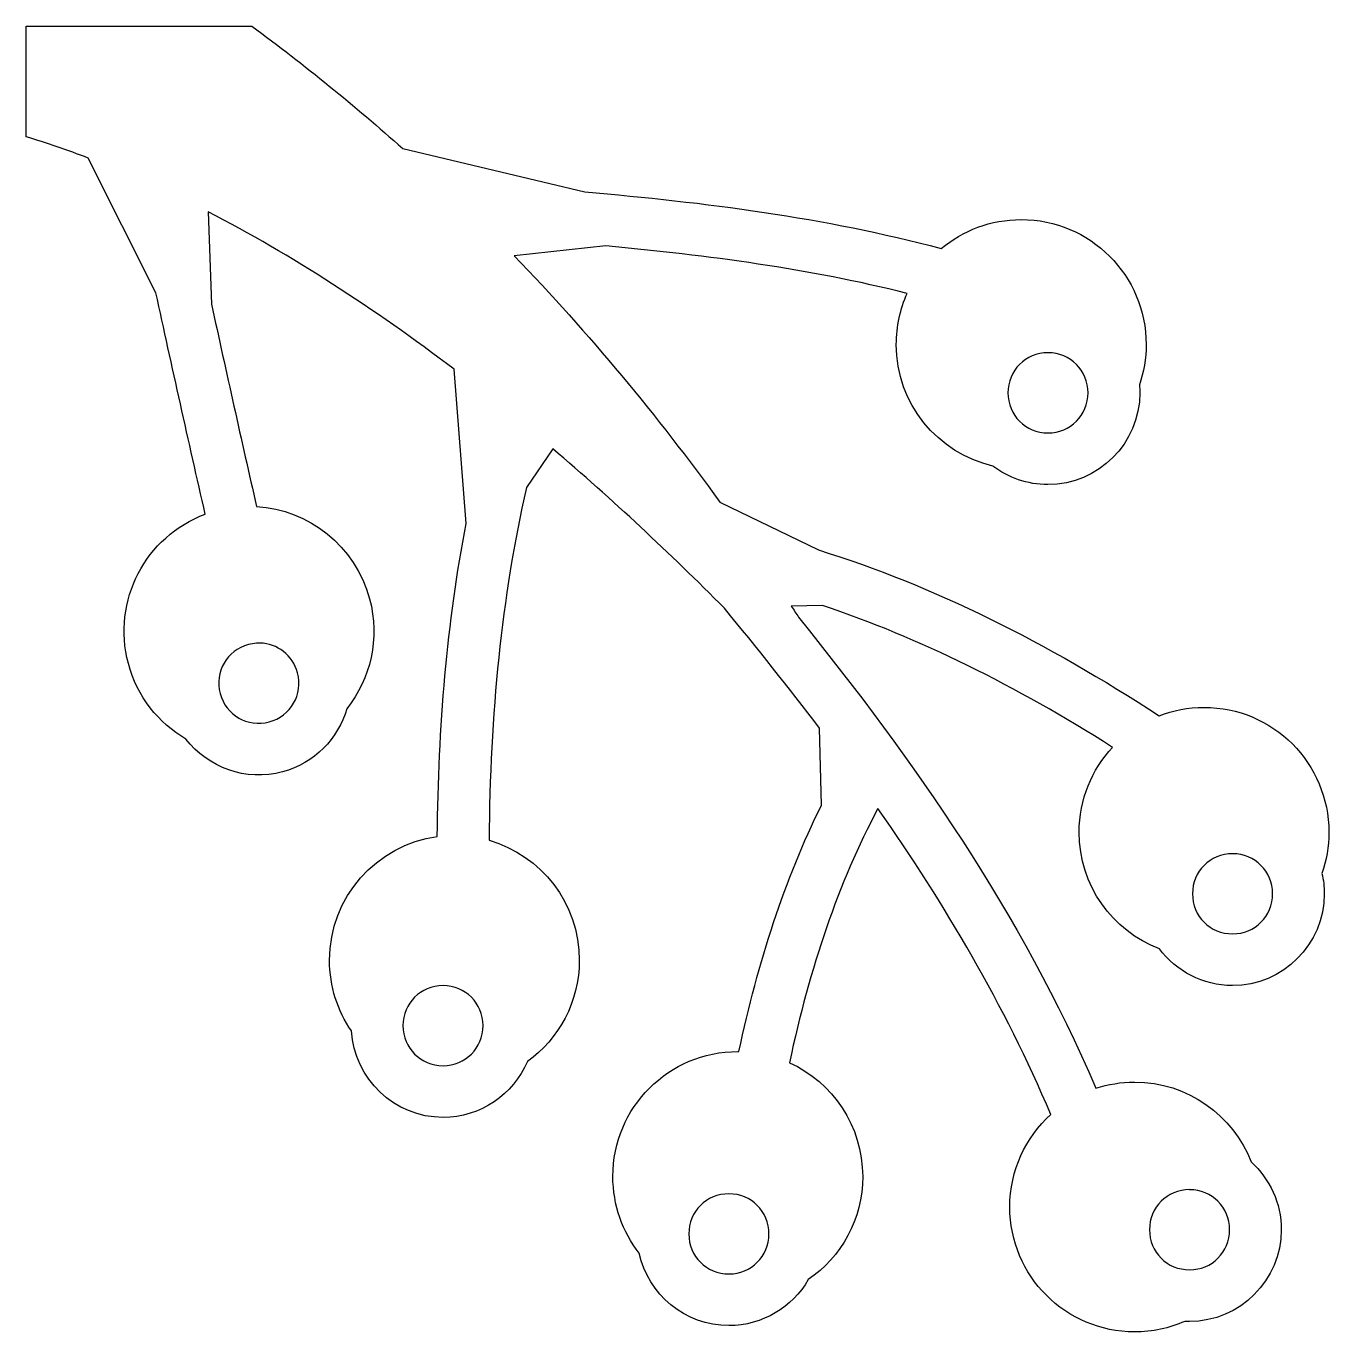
# Model space of a CAD drawing. Header units: centimetres. Extents: x -9.9 to 10, y -9.9 to 10.
import ezdxf

# ---------------------------------------------------------------- set-up
doc = ezdxf.new("R2010")
doc.units = ezdxf.units.CM
doc.header["$MEASUREMENT"] = 0
doc.layers.add('Layer 1', color=7, linetype='Continuous')

msp = doc.modelspace()

# ---------------------------------------------------------------- linework, layer by layer
at = {"layer": 'Layer 1'}
for points, knots in [([(-9.88442, 10.01224), (-9.88442, 10.01224), (-9.88442, 8.32691), (-9.88442, 8.32691), (-9.88442, 8.32691), (-9.56879, 8.23106), (-9.25258, 8.12261), (-8.93699, 8.00264), (-8.93699, 8.00264), (-8.93699, 8.00264), (-7.90649, 5.951), (-7.90649, 5.951), (-7.90649, 5.951), (-7.66685, 4.8497), (-7.40435, 3.66773), (-7.15535, 2.57883), (-7.15535, 2.57883), (-8.06407, 2.24035), (-8.5829, 1.25876), (-8.32686, 0.30311), (-8.32686, 0.30311), (-8.19167, -0.20122), (-7.86723, -0.60333), (-7.44918, -0.84723), (-7.44918, -0.84723), (-7.11449, -1.28143), (-6.53679, -1.49788), (-5.97726, -1.34802), (-5.97726, -1.34802), (-5.49073, -1.21759), (-5.13145, -0.83981), (-4.99812, -0.386), (-4.99812, -0.386), (-4.99804, -0.38558), (-4.99829, -0.38516), (-4.99812, -0.38473), (-4.99812, -0.38473), (-4.63813, 0.07081), (-4.48979, 0.68494), (-4.65158, 1.28883), (-4.65158, 1.28883), (-4.869, 2.10014), (-5.57919, 2.64677), (-6.37389, 2.69488), (-6.37389, 2.69488), (-6.60016, 3.68347), (-6.83732, 4.75394), (-7.06038, 5.77441), (-7.06038, 5.77441), (-7.06038, 5.77441), (-7.11182, 7.18316), (-7.11182, 7.18316), (-7.11182, 7.18316), (-5.83624, 6.52597), (-4.57795, 5.70644), (-3.36414, 4.78486), (-3.36414, 4.78486), (-3.36414, 4.78486), (-3.181, 2.43653), (-3.181, 2.43653), (-3.181, 2.43653), (-3.46901, 0.9324), (-3.60584, -0.65974), (-3.61984, -2.33237), (-3.61984, -2.33237), (-4.54724, -2.45951), (-5.26173, -3.25441), (-5.26173, -4.21673), (-5.26173, -4.21673), (-5.26173, -4.61606), (-5.1386, -4.98596), (-4.92839, -5.29201), (-4.92839, -5.29201), (-4.88664, -6.02312), (-4.27377, -6.61102), (-3.53288, -6.61102), (-3.53288, -6.61102), (-2.95897, -6.61102), (-2.46249, -6.25862), (-2.24811, -5.75982), (-2.24811, -5.75982), (-1.76908, -5.41434), (-1.4562, -4.85249), (-1.4562, -4.21673), (-1.4562, -4.21673), (-1.4562, -3.3495), (-2.03706, -2.61823), (-2.83058, -2.389), (-2.83058, -2.389), (-2.81738, -0.47247), (-2.64146, 1.32208), (-2.26131, 2.98345), (-2.26131, 2.98345), (-2.26131, 2.98345), (-1.86198, 3.57507), (-1.86198, 3.57507), (-1.86198, 3.57507), (-0.95128, 2.80078), (-0.07499, 1.98049), (0.75496, 1.14388), (0.75496, 1.14388), (1.2501, 0.54256), (1.73465, -0.06436), (2.20191, -0.68115), (2.20191, -0.68115), (2.20191, -0.68115), (2.23214, -1.85532), (2.23214, -1.85532), (2.23214, -1.85532), (1.67308, -2.98475), (1.26776, -4.2422), (0.97503, -5.607), (0.97503, -5.607), (0.9693, -5.60692), (0.96364, -5.607), (0.95791, -5.607), (0.95791, -5.607), (-0.09292, -5.607), (-0.94496, -6.45896), (-0.94496, -7.50979), (-0.94496, -7.50979), (-0.94496, -7.94973), (-0.7951, -8.35505), (-0.54436, -8.67729), (-0.54436, -8.67729), (-0.40858, -9.30631), (0.15478, -9.78293), (0.82214, -9.78293), (0.82214, -9.78293), (1.33646, -9.78293), (1.78905, -9.49969), (2.03185, -9.08189), (2.03185, -9.08189), (2.53264, -8.73919), (2.8607, -8.16246), (2.8607, -7.50987), (2.8607, -7.50987), (2.8607, -6.73976), (2.40267, -6.07641), (1.74451, -5.77698), (1.74451, -5.77698), (2.05432, -4.33357), (2.49063, -3.03594), (3.09389, -1.90411), (3.09389, -1.90411), (4.11672, -3.36776), (5.02194, -4.90213), (5.72547, -6.56633), (5.72547, -6.56633), (5.34288, -6.91438), (5.10223, -7.41669), (5.10223, -7.97495), (5.10223, -7.97495), (5.10223, -9.02569), (5.95293, -9.87778), (7.00375, -9.87778), (7.00375, -9.87778), (7.27565, -9.87778), (7.5341, -9.82111), (7.76804, -9.71839), (7.76804, -9.71839), (7.79208, -9.71966), (7.81603, -9.71966), (7.84044, -9.71966), (7.84044, -9.71966), (8.60802, -9.71966), (9.2386, -9.08904), (9.2386, -8.32154), (9.2386, -8.32154), (9.2386, -7.91378), (9.06065, -7.54481), (8.77872, -7.28842), (8.77872, -7.28842), (8.50326, -6.57736), (7.81233, -6.07219), (7.00385, -6.07219), (7.00385, -6.07219), (6.79744, -6.07219), (6.59954, -6.10626), (6.4135, -6.16707), (6.4135, -6.16707), (5.27446, -3.50543), (3.65276, -1.18813), (1.88441, 1.00806), (1.88441, 1.00806), (1.84793, 1.06457), (1.81049, 1.12044), (1.77372, 1.17673), (1.77372, 1.17673), (1.77372, 1.17673), (2.24937, 1.18601), (2.24937, 1.18601), (2.24937, 1.18601), (3.72622, 0.69496), (5.19366, -0.03876), (6.66781, -0.97383), (6.66781, -0.97383), (6.35239, -1.31341), (6.15914, -1.76785), (6.15914, -2.26784), (6.15914, -2.26784), (6.15914, -3.07873), (6.66625, -3.77028), (7.38075, -4.04421), (7.38075, -4.04421), (7.63679, -4.38248), (8.0422, -4.60294), (8.49554, -4.60294), (8.49554, -4.60294), (9.263, -4.60294), (9.89362, -3.97232), (9.89362, -3.20482), (9.89362, -3.20482), (9.89362, -3.09856), (9.88097, -2.99482), (9.85803, -2.89514), (9.85803, -2.89514), (9.92676, -2.69855), (9.96345, -2.48792), (9.96345, -2.26789), (9.96345, -2.26789), (9.96345, -1.21719), (9.1128, -0.3651), (8.06201, -0.3651), (8.06201, -0.3651), (7.82018, -0.3651), (7.58956, -0.41064), (7.37678, -0.49287), (7.37678, -0.49287), (5.66358, 0.62247), (3.94241, 1.48911), (2.18616, 2.0332), (2.18616, 2.0332), (2.18616, 2.0332), (0.68393, 2.76313), (0.68393, 2.76313), (0.68393, 2.76313), (-0.26738, 4.07561), (-1.30543, 5.32964), (-2.44843, 6.51216), (-2.44843, 6.51216), (-2.44843, 6.51216), (-1.05162, 6.66371), (-1.05162, 6.66371), (-1.05162, 6.66371), (0.50703, 6.51937), (2.04435, 6.31422), (3.53942, 5.94163), (3.53942, 5.94163), (3.43261, 5.7038), (3.3734, 5.44042), (3.3734, 5.16279), (3.3734, 5.16279), (3.3734, 4.26031), (4.00212, 3.50534), (4.84532, 3.3101), (4.84532, 3.3101), (5.07952, 3.13333), (5.36989, 3.02808), (5.68341, 3.02808), (5.68341, 3.02808), (6.45099, 3.02808), (7.08296, 3.6587), (7.08296, 4.42624), (7.08296, 4.42624), (7.08296, 4.46706), (7.07984, 4.50737), (7.0763, 4.54743), (7.0763, 4.54743), (7.1425, 4.74073), (7.17911, 4.9471), (7.17911, 5.16283), (7.17911, 5.16283), (7.17911, 6.21353), (6.32711, 7.06566), (5.27628, 7.06566), (5.27628, 7.06566), (4.81285, 7.06566), (4.38873, 6.8996), (4.05868, 6.62416), (4.05868, 6.62416), (2.27514, 7.101), (0.4529, 7.32963), (-1.37045, 7.48599), (-1.37045, 7.48599), (-1.37045, 7.48599), (-4.14565, 8.14621), (-4.14565, 8.14621), (-4.14565, 8.14621), (-4.87284, 8.79518), (-5.6384, 9.418), (-6.44642, 10.01214), (-6.44642, 10.01214), (-6.44642, 10.01214), (-9.88438, 10.01215), (-9.88438, 10.01215), (-9.88438, 10.01215), (-9.88438, 10.01215), (-9.88442, 10.01224), (-9.88442, 10.01224)], [0, 0, 0, 0, 0.01315789, 0.01315789, 0.01315789, 0.01315789, 0.02631579, 0.02631579, 0.02631579, 0.02631579, 0.03947368, 0.03947368, 0.03947368, 0.03947368, 0.05263158, 0.05263158, 0.05263158, 0.05263158, 0.06578947, 0.06578947, 0.06578947, 0.06578947, 0.07894737, 0.07894737, 0.07894737, 0.07894737, 0.09210526, 0.09210526, 0.09210526, 0.09210526, 0.10526316, 0.10526316, 0.10526316, 0.10526316, 0.11842105, 0.11842105, 0.11842105, 0.11842105, 0.13157895, 0.13157895, 0.13157895, 0.13157895, 0.14473684, 0.14473684, 0.14473684, 0.14473684, 0.15789474, 0.15789474, 0.15789474, 0.15789474, 0.17105263, 0.17105263, 0.17105263, 0.17105263, 0.18421053, 0.18421053, 0.18421053, 0.18421053, 0.19736842, 0.19736842, 0.19736842, 0.19736842, 0.21052632, 0.21052632, 0.21052632, 0.21052632, 0.22368421, 0.22368421, 0.22368421, 0.22368421, 0.23684211, 0.23684211, 0.23684211, 0.23684211, 0.25, 0.25, 0.25, 0.25, 0.26315789, 0.26315789, 0.26315789, 0.26315789, 0.27631579, 0.27631579, 0.27631579, 0.27631579, 0.28947368, 0.28947368, 0.28947368, 0.28947368, 0.30263158, 0.30263158, 0.30263158, 0.30263158, 0.31578947, 0.31578947, 0.31578947, 0.31578947, 0.32894737, 0.32894737, 0.32894737, 0.32894737, 0.34210526, 0.34210526, 0.34210526, 0.34210526, 0.35526316, 0.35526316, 0.35526316, 0.35526316, 0.36842105, 0.36842105, 0.36842105, 0.36842105, 0.38157895, 0.38157895, 0.38157895, 0.38157895, 0.39473684, 0.39473684, 0.39473684, 0.39473684, 0.40789474, 0.40789474, 0.40789474, 0.40789474, 0.42105263, 0.42105263, 0.42105263, 0.42105263, 0.43421053, 0.43421053, 0.43421053, 0.43421053, 0.44736842, 0.44736842, 0.44736842, 0.44736842, 0.46052632, 0.46052632, 0.46052632, 0.46052632, 0.47368421, 0.47368421, 0.47368421, 0.47368421, 0.48684211, 0.48684211, 0.48684211, 0.48684211, 0.5, 0.5, 0.5, 0.5, 0.51315789, 0.51315789, 0.51315789, 0.51315789, 0.52631579, 0.52631579, 0.52631579, 0.52631579, 0.53947368, 0.53947368, 0.53947368, 0.53947368, 0.55263158, 0.55263158, 0.55263158, 0.55263158, 0.56578947, 0.56578947, 0.56578947, 0.56578947, 0.57894737, 0.57894737, 0.57894737, 0.57894737, 0.59210526, 0.59210526, 0.59210526, 0.59210526, 0.60526316, 0.60526316, 0.60526316, 0.60526316, 0.61842105, 0.61842105, 0.61842105, 0.61842105, 0.63157895, 0.63157895, 0.63157895, 0.63157895, 0.64473684, 0.64473684, 0.64473684, 0.64473684, 0.65789474, 0.65789474, 0.65789474, 0.65789474, 0.67105263, 0.67105263, 0.67105263, 0.67105263, 0.68421053, 0.68421053, 0.68421053, 0.68421053, 0.69736842, 0.69736842, 0.69736842, 0.69736842, 0.71052632, 0.71052632, 0.71052632, 0.71052632, 0.72368421, 0.72368421, 0.72368421, 0.72368421, 0.73684211, 0.73684211, 0.73684211, 0.73684211, 0.75, 0.75, 0.75, 0.75, 0.76315789, 0.76315789, 0.76315789, 0.76315789, 0.77631579, 0.77631579, 0.77631579, 0.77631579, 0.78947368, 0.78947368, 0.78947368, 0.78947368, 0.80263158, 0.80263158, 0.80263158, 0.80263158, 0.81578947, 0.81578947, 0.81578947, 0.81578947, 0.82894737, 0.82894737, 0.82894737, 0.82894737, 0.84210526, 0.84210526, 0.84210526, 0.84210526, 0.85526316, 0.85526316, 0.85526316, 0.85526316, 0.86842105, 0.86842105, 0.86842105, 0.86842105, 0.88157895, 0.88157895, 0.88157895, 0.88157895, 0.89473684, 0.89473684, 0.89473684, 0.89473684, 0.90789474, 0.90789474, 0.90789474, 0.90789474, 0.92105263, 0.92105263, 0.92105263, 0.92105263, 0.93421053, 0.93421053, 0.93421053, 0.93421053, 0.94736842, 0.94736842, 0.94736842, 0.94736842, 0.96052632, 0.96052632, 0.96052632, 0.96052632, 0.97368421, 0.97368421, 0.97368421, 0.97368421, 1, 1, 1, 1]), ([(5.68344, 5.03642), (6.02513, 5.03642), (6.29361, 4.76794), (6.29361, 4.42633), (6.29361, 4.42633), (6.29361, 4.08469), (6.02513, 3.81616), (5.68344, 3.81616), (5.68344, 3.81616), (5.34188, 3.81616), (5.0734, 4.08469), (5.0734, 4.42633), (5.0734, 4.42633), (5.0734, 4.76789), (5.34184, 5.03642), (5.68349, 5.03642), (5.68349, 5.03642), (5.68349, 5.03642), (5.68344, 5.03642), (5.68344, 5.03642)], [0, 0, 0, 0, 0.16666667, 0.16666667, 0.16666667, 0.16666667, 0.33333333, 0.33333333, 0.33333333, 0.33333333, 0.5, 0.5, 0.5, 0.5, 0.66666667, 0.66666667, 0.66666667, 0.66666667, 1, 1, 1, 1]), ([(-6.32119, 0.61405), (-6.05713, 0.60815), (-5.82184, 0.43146), (-5.74931, 0.16074), (-5.74931, 0.16074), (-5.66088, -0.16918), (-5.85153, -0.49792), (-6.18153, -0.58639), (-6.18153, -0.58639), (-6.51154, -0.67482), (-6.84028, -0.48544), (-6.92875, -0.15543), (-6.92875, -0.15543), (-7.01709, 0.17453), (-6.82649, 0.50323), (-6.49653, 0.59166), (-6.49653, 0.59166), (-6.45521, 0.60275), (-6.41472, 0.61021), (-6.37391, 0.61274), (-6.37391, 0.61274), (-6.35612, 0.61392), (-6.33883, 0.61451), (-6.3212, 0.61409), (-6.3212, 0.61409), (-6.3212, 0.61409), (-6.32119, 0.61405), (-6.32119, 0.61405)], [0, 0, 0, 0, 0.125, 0.125, 0.125, 0.125, 0.25, 0.25, 0.25, 0.25, 0.375, 0.375, 0.375, 0.375, 0.5, 0.5, 0.5, 0.5, 0.625, 0.625, 0.625, 0.625, 0.75, 0.75, 0.75, 0.75, 1, 1, 1, 1]), ([(8.49558, -2.5946), (8.83714, -2.5946), (9.10562, -2.86321), (9.10562, -3.20477), (9.10562, -3.20477), (9.10562, -3.54633), (8.83718, -3.81494), (8.49553, -3.81494), (8.49553, -3.81494), (8.15384, -3.81494), (7.88536, -3.54633), (7.88536, -3.20477), (7.88536, -3.20477), (7.88536, -2.86313), (8.15384, -2.5946), (8.49553, -2.5946), (8.49553, -2.5946), (8.49553, -2.5946), (8.49558, -2.5946), (8.49558, -2.5946)], [0, 0, 0, 0, 0.16666667, 0.16666667, 0.16666667, 0.16666667, 0.33333333, 0.33333333, 0.33333333, 0.33333333, 0.5, 0.5, 0.5, 0.5, 0.66666667, 0.66666667, 0.66666667, 0.66666667, 1, 1, 1, 1]), ([(-3.53283, -4.60289), (-3.19127, -4.60289), (-2.92274, -4.87142), (-2.92274, -5.21306), (-2.92274, -5.21306), (-2.92274, -5.55462), (-3.19122, -5.82315), (-3.53291, -5.82315), (-3.53291, -5.82315), (-3.87447, -5.82315), (-4.143, -5.55462), (-4.143, -5.21298), (-4.143, -5.21298), (-4.143, -4.87142), (-3.87452, -4.60289), (-3.53283, -4.60289)], [0, 0, 0, 0, 0.2, 0.2, 0.2, 0.2, 0.4, 0.4, 0.4, 0.4, 0.6, 0.6, 0.6, 0.6, 1, 1, 1, 1]), ([(7.84059, -7.71151), (8.18223, -7.71151), (8.45076, -7.97999), (8.45076, -8.3216), (8.45076, -8.3216), (8.45076, -8.66316), (8.18228, -8.93177), (7.84059, -8.93177), (7.84059, -8.93177), (7.49895, -8.93169), (7.2305, -8.66316), (7.2305, -8.3216), (7.2305, -8.3216), (7.2305, -7.97996), (7.4989, -7.71143), (7.84054, -7.71143), (7.84054, -7.71143), (7.84054, -7.71143), (7.84059, -7.71151), (7.84059, -7.71151)], [0, 0, 0, 0, 0.16666667, 0.16666667, 0.16666667, 0.16666667, 0.33333333, 0.33333333, 0.33333333, 0.33333333, 0.5, 0.5, 0.5, 0.5, 0.66666667, 0.66666667, 0.66666667, 0.66666667, 1, 1, 1, 1]), ([(0.82228, -7.77476), (1.16392, -7.77476), (1.43245, -8.04324), (1.43245, -8.38485), (1.43245, -8.38485), (1.43245, -8.72641), (1.16392, -8.99502), (0.82228, -8.99502), (0.82228, -8.99502), (0.48064, -8.99494), (0.21211, -8.72641), (0.21211, -8.38485), (0.21211, -8.38485), (0.21211, -8.04321), (0.48064, -7.77468), (0.82228, -7.77468), (0.82228, -7.77468), (0.82228, -7.77468), (0.82228, -7.77476), (0.82228, -7.77476)], [0, 0, 0, 0, 0.16666667, 0.16666667, 0.16666667, 0.16666667, 0.33333333, 0.33333333, 0.33333333, 0.33333333, 0.5, 0.5, 0.5, 0.5, 0.66666667, 0.66666667, 0.66666667, 0.66666667, 1, 1, 1, 1])]:
    msp.add_open_spline(points, degree=3, knots=knots, dxfattribs=at)

doc.saveas('drawing.dxf')
